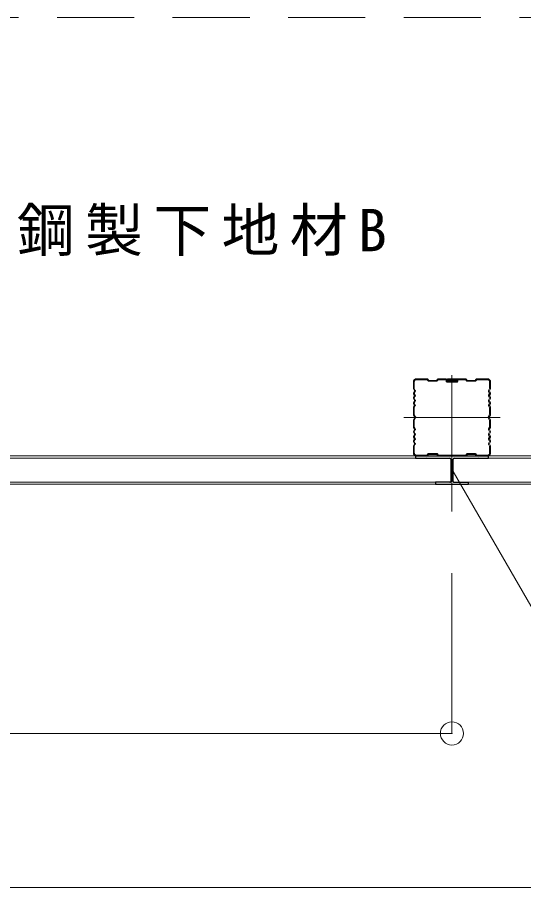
# Model space of a CAD drawing. Units: millimetres on the paper, with parts at other scales. Extents: x -195 to 195, y -140 to 138.
# Drawn here: x -42.03 to -28.89, y -65.29 to -42.71 of the extents above; entities that cross this region are included whole.
import ezdxf

# ---------------------------------------------------------------- set-up
doc = ezdxf.new("R2010")
doc.units = ezdxf.units.MM
doc.header["$PDMODE"] = 32
doc.header["$PDSIZE"] = 0.6
for name, pattern in [('CHAIN1', [8, 5, -1, 1, -1]), ('DASHED1', [1.8, 1.2, -0.6]), ('DASHED2', [3, 2, -1])]:
    doc.linetypes.add(name, pattern=pattern)
for name, color, linetype, lineweight in [('5-0_中心線', 4, 'CHAIN1', 9), ('5-2_メインジョイナー', 3, 'Continuous', 18), ('5-3_クロスジョイナー', 2, 'Continuous', 25), ('5-4_野縁', 4, 'DASHED1', 9), ('5-5_寸法', 4, 'Continuous', 9), ('5-6_文字・矢印', 7, 'Continuous', 18), ('F-3_クロスジョイナー', 3, 'Continuous', 18)]:
    doc.layers.add(name, color=color, linetype=linetype, lineweight=lineweight)
doc.styles.add('ＭＳ ゴシック', font='')
doc.styles.get('ＭＳ ゴシック').set_extended_font_data('MS Gothic')

msp = doc.modelspace()

# ---------------------------------------------------------------- linework, layer by layer
at = {"layer": '5-0_中心線'}
for p, q in [((-30.75, -54.338), (-30.75, -51.988)), ((-32, -53.088), (-29.5, -53.088)), ((-30.75, -55.534), (-30.75, -53.58))]:
    msp.add_line(p, q, dxfattribs=at)
at = {"layer": '5-2_メインジョイナー'}
for p, q in [((-83.066, -54.088), (-31.7, -54.088)), ((-31.7, -54.148), (-75.3, -54.148)), ((-29.8, -54.088), (-20.662, -54.088)), ((-29.8, -54.148), (-20.662, -54.148)), ((-31.175, -54.823), (-83.066, -54.823)), ((-75.825, -54.773), (-31.175, -54.773)), ((-30.325, -54.773), (-20.662, -54.773)), ((-30.325, -54.823), (-20.662, -54.823))]:
    msp.add_line(p, q, dxfattribs=at)
at = {"layer": '5-3_クロスジョイナー'}
for p, q in [((-31.7, -54.088), (-29.8, -54.088)), ((-31.7, -54.088), (-31.7, -54.148)), ((-31.7, -54.148), (-31.43, -54.148)), ((-31.42, -54.148), (-30.805, -54.148)), ((-30.78, -54.173), (-30.78, -54.748)), ((-30.72, -54.748), (-30.72, -54.173)), ((-30.695, -54.148), (-30.08, -54.148)), ((-30.07, -54.148), (-29.8, -54.148)), ((-29.8, -54.148), (-29.8, -54.088)), ((-31.175, -54.773), (-31.175, -54.823)), ((-30.805, -54.773), (-31.175, -54.773)), ((-30.775, -54.823), (-30.725, -54.823)), ((-30.695, -54.773), (-30.325, -54.773))]:
    msp.add_line(p, q, dxfattribs=at)
for points in [[(-31.43, -54.148), (-31.425, -54.138), (-31.42, -54.148)], [(-30.07, -54.148), (-30.075, -54.138), (-30.08, -54.148)], [(-31.175, -54.823), (-30.325, -54.823), (-30.325, -54.773)]]:
    msp.add_lwpolyline(points, dxfattribs=at)
for centre, start, end in [((-30.805, -54.173), 0, 90), ((-30.695, -54.173), 90, 180), ((-30.805, -54.748), 270, 0), ((-30.695, -54.748), 180, 270)]:
    msp.add_arc(centre, 0.025, start, end, dxfattribs=at)
at = {"layer": '5-4_野縁'}
for p, q in [((-31.75, -52.163), (-31.75, -52.338)), ((-31.75, -52.163), (-31.75, -52.338)), ((-31.728, -52.163), (-31.728, -52.338)), ((-31.397, -52.088), (-31.675, -52.088)), ((-31.397, -52.11), (-31.675, -52.11)), ((-31.385, -52.118), (-31.379, -52.13)), ((-31.365, -52.108), (-31.359, -52.119)), ((-31.155, -52.128), (-31.345, -52.128)), ((-31.155, -52.15), (-31.345, -52.15)), ((-31.135, -52.108), (-31.141, -52.119)), ((-31.115, -52.118), (-31.121, -52.13)), ((-31.104, -52.11), (-30.914, -52.11)), ((-30.914, -52.088), (-31.103, -52.088)), ((-30.9, -52.124), (-30.9, -52.141)), ((-30.878, -52.141), (-30.878, -52.124)), ((-30.864, -52.155), (-30.634, -52.155)), ((-30.844, -52.088), (-30.397, -52.088)), ((-30.397, -52.11), (-30.844, -52.11)), ((-30.634, -52.133), (-30.844, -52.133)), ((-30.835, -52.11), (-30.835, -52.133)), ((-30.643, -52.133), (-30.643, -52.155)), ((-30.366, -52.122), (-30.387, -52.128)), ((-30.385, -52.118), (-30.379, -52.13)), ((-30.365, -52.108), (-30.359, -52.119)), ((-30.345, -52.128), (-30.155, -52.128)), ((-30.345, -52.15), (-30.155, -52.15)), ((-30.135, -52.108), (-30.141, -52.119)), ((-30.115, -52.118), (-30.121, -52.13)), ((-30.103, -52.088), (-29.824, -52.088)), ((-30.103, -52.11), (-29.824, -52.11)), ((-29.825, -52.088), (-29.964, -52.088)), ((-29.773, -52.163), (-29.773, -52.338)), ((-29.75, -52.163), (-29.75, -52.338)), ((-29.75, -52.163), (-29.75, -52.338)), ((-31.722, -52.398), (-31.747, -52.35)), ((-31.722, -52.398), (-31.747, -52.35)), ((-31.702, -52.387), (-31.727, -52.339)), ((-30.634, -52.178), (-30.864, -52.178)), ((-29.798, -52.387), (-29.773, -52.339)), ((-29.778, -52.398), (-29.753, -52.35)), ((-29.778, -52.398), (-29.753, -52.35)), ((-31.722, -52.402), (-31.747, -52.45)), ((-31.722, -52.402), (-31.747, -52.45)), ((-31.722, -52.523), (-31.747, -52.475)), ((-31.722, -52.523), (-31.747, -52.475)), ((-31.722, -52.527), (-31.747, -52.575)), ((-31.722, -52.527), (-31.747, -52.575)), ((-31.722, -52.648), (-31.747, -52.6)), ((-31.722, -52.648), (-31.747, -52.6)), ((-31.702, -52.413), (-31.727, -52.461)), ((-31.702, -52.512), (-31.727, -52.465)), ((-31.702, -52.538), (-31.727, -52.586)), ((-31.702, -52.637), (-31.727, -52.589)), ((-29.798, -52.413), (-29.773, -52.461)), ((-29.798, -52.512), (-29.773, -52.464)), ((-29.798, -52.538), (-29.773, -52.586)), ((-29.798, -52.637), (-29.773, -52.589)), ((-29.778, -52.402), (-29.753, -52.45)), ((-29.778, -52.402), (-29.753, -52.45)), ((-29.778, -52.523), (-29.753, -52.475)), ((-29.778, -52.523), (-29.753, -52.475)), ((-29.778, -52.527), (-29.753, -52.575)), ((-29.778, -52.527), (-29.753, -52.575)), ((-29.778, -52.648), (-29.753, -52.6)), ((-29.778, -52.648), (-29.753, -52.6)), ((-31.75, -53.013), (-31.75, -52.838)), ((-31.722, -52.652), (-31.747, -52.7)), ((-31.722, -52.652), (-31.747, -52.7)), ((-31.722, -52.773), (-31.747, -52.725)), ((-31.722, -52.773), (-31.747, -52.725)), ((-31.722, -52.777), (-31.747, -52.825)), ((-31.722, -52.777), (-31.747, -52.825)), ((-31.728, -53.013), (-31.728, -52.838)), ((-31.702, -52.663), (-31.727, -52.711)), ((-31.702, -52.762), (-31.727, -52.714)), ((-31.702, -52.788), (-31.727, -52.836)), ((-29.798, -52.663), (-29.773, -52.711)), ((-29.798, -52.762), (-29.773, -52.714)), ((-29.798, -52.788), (-29.773, -52.836)), ((-29.798, -52.788), (-29.773, -52.836)), ((-29.778, -52.652), (-29.753, -52.7)), ((-29.778, -52.652), (-29.753, -52.7)), ((-29.778, -52.773), (-29.753, -52.725)), ((-29.778, -52.773), (-29.753, -52.725)), ((-29.778, -52.777), (-29.753, -52.825)), ((-29.778, -52.777), (-29.753, -52.825)), ((-29.773, -53.013), (-29.773, -52.838)), ((-29.75, -53.013), (-29.75, -52.838)), ((-31.746, -53.026), (-31.712, -53.085)), ((-31.727, -53.015), (-31.693, -53.074)), ((-29.773, -53.015), (-29.807, -53.074)), ((-29.754, -53.026), (-29.788, -53.085)), ((-31.75, -53.338), (-31.75, -53.163)), ((-31.746, -53.149), (-31.712, -53.09)), ((-31.728, -53.338), (-31.728, -53.163)), ((-31.727, -53.161), (-31.693, -53.101)), ((-31.717, -53.088), (-31.69, -53.088)), ((-29.773, -53.161), (-29.807, -53.101)), ((-29.754, -53.149), (-29.788, -53.09)), ((-29.773, -53.163), (-29.773, -53.338)), ((-29.75, -53.163), (-29.75, -53.325)), ((-29.75, -53.175), (-29.75, -53.338)), ((-31.747, -53.349), (-31.722, -53.397)), ((-31.722, -53.402), (-31.747, -53.45)), ((-31.722, -53.522), (-31.747, -53.475)), ((-31.727, -53.339), (-31.702, -53.387)), ((-31.702, -53.412), (-31.727, -53.46)), ((-31.702, -53.512), (-31.727, -53.464)), ((-29.773, -53.339), (-29.798, -53.387)), ((-29.773, -53.339), (-29.798, -53.387)), ((-29.798, -53.412), (-29.773, -53.46)), ((-29.798, -53.512), (-29.773, -53.464)), ((-29.753, -53.349), (-29.778, -53.397)), ((-29.778, -53.402), (-29.753, -53.45)), ((-29.778, -53.522), (-29.753, -53.475)), ((-31.722, -53.527), (-31.747, -53.575)), ((-31.722, -53.647), (-31.747, -53.6)), ((-31.722, -53.652), (-31.747, -53.7)), ((-31.722, -53.772), (-31.747, -53.725)), ((-31.702, -53.537), (-31.727, -53.585)), ((-31.702, -53.637), (-31.727, -53.589)), ((-31.702, -53.662), (-31.727, -53.71)), ((-31.702, -53.762), (-31.727, -53.714)), ((-29.798, -53.537), (-29.773, -53.585)), ((-29.798, -53.637), (-29.773, -53.589)), ((-29.798, -53.662), (-29.773, -53.71)), ((-29.798, -53.762), (-29.773, -53.714)), ((-29.778, -53.527), (-29.753, -53.575)), ((-29.778, -53.647), (-29.753, -53.6)), ((-29.778, -53.652), (-29.753, -53.7)), ((-29.778, -53.772), (-29.753, -53.725)), ((-31.75, -54.013), (-31.75, -53.838)), ((-31.75, -54.013), (-31.75, -53.863)), ((-31.722, -53.777), (-31.747, -53.825)), ((-31.728, -54.013), (-31.728, -53.837)), ((-31.702, -53.787), (-31.727, -53.835)), ((-29.798, -53.787), (-29.773, -53.835)), ((-29.778, -53.777), (-29.753, -53.825)), ((-29.773, -54.013), (-29.773, -53.838)), ((-29.75, -54.013), (-29.75, -53.838)), ((-29.75, -54.013), (-29.75, -53.863)), ((-31.75, -54.088), (-31.75, -54.088)), ((-31.676, -54.088), (-31.535, -54.088)), ((-31.403, -54.065), (-31.675, -54.065)), ((-31.403, -54.088), (-31.675, -54.088)), ((-31.367, -54.059), (-31.368, -54.061)), ((-31.147, -54.025), (-31.353, -54.025)), ((-31.147, -54.048), (-31.353, -54.048)), ((-31.133, -54.059), (-31.132, -54.061)), ((-30.397, -54.065), (-31.097, -54.065)), ((-30.397, -54.088), (-31.097, -54.088)), ((-30.379, -54.046), (-30.385, -54.058)), ((-30.359, -54.056), (-30.365, -54.068)), ((-30.345, -54.025), (-30.155, -54.025)), ((-30.345, -54.048), (-30.155, -54.048)), ((-30.135, -54.068), (-30.141, -54.056)), ((-30.115, -54.058), (-30.121, -54.046)), ((-30.103, -54.065), (-29.823, -54.065)), ((-30.103, -54.088), (-29.823, -54.088))]:
    msp.add_line(p, q, dxfattribs=at)
for centre, radius, start, end in [((-31.675, -52.163), 0.075, 90, 180), ((-31.675, -52.163), 0.0525, 90, 180), ((-31.397, -52.124), 0.0365, 27, 90), ((-31.397, -52.124), 0.014, 27, 90), ((-31.345, -52.113), 0.0375, 207, 270), ((-31.345, -52.113), 0.015, 207, 270), ((-31.155, -52.113), 0.015, 270, 333), ((-31.155, -52.113), 0.0375, 270, 333), ((-31.103, -52.124), 0.0365, 90, 153), ((-31.103, -52.124), 0.014, 90, 153), ((-30.914, -52.124), 0.0365, 0, 90), ((-30.914, -52.124), 0.014, 0, 90), ((-30.864, -52.141), 0.0365, 180, 270), ((-30.844, -52.121), 0.0337, 90, 180), ((-30.844, -52.121), 0.0337, 180, 270), ((-30.864, -52.141), 0.014, 180, 270), ((-30.844, -52.121), 0.0113, 90, 180), ((-30.844, -52.121), 0.0113, 180, 270), ((-30.634, -52.144), 0.0338, 0, 90), ((-30.634, -52.144), 0.0113, 0, 90), ((-30.634, -52.144), 0.0338, 270, 0), ((-30.634, -52.144), 0.0113, 270, 0), ((-30.397, -52.124), 0.0365, 27, 90), ((-30.397, -52.124), 0.014, 27, 90), ((-30.345, -52.113), 0.0375, 207, 270), ((-30.345, -52.113), 0.015, 207, 270), ((-30.155, -52.113), 0.015, 270, 333), ((-30.155, -52.113), 0.0375, 270, 333), ((-30.103, -52.124), 0.0365, 90, 153), ((-30.103, -52.124), 0.014, 90, 153), ((-29.825, -52.163), 0.075, 0, 90), ((-29.825, -52.163), 0.0525, 0, 90), ((-31.724, -52.338), 0.0265, 180, 207.4785), ((-31.724, -52.338), 0.0265, 180, 207.4785), ((-31.724, -52.338), 0.004, 180, 207.4785), ((-31.727, -52.4), 0.0275, 332.5215, 27.4785), ((-29.774, -52.4), 0.0275, 152.5215, 207.4785), ((-29.777, -52.338), 0.004, 332.5215, 0), ((-29.777, -52.338), 0.0265, 332.5215, 0), ((-29.777, -52.338), 0.0265, 332.5215, 0), ((-31.724, -52.463), 0.0265, 152.5215, 207.4785), ((-31.724, -52.463), 0.0265, 152.5215, 207.4785), ((-31.724, -52.588), 0.0265, 152.5215, 207.4785), ((-31.724, -52.588), 0.0265, 152.5215, 207.4785), ((-31.724, -52.463), 0.004, 152.5215, 207.4785), ((-31.724, -52.588), 0.004, 152.5215, 207.4785), ((-31.727, -52.4), 0.005, 332.5215, 27.4785), ((-31.727, -52.4), 0.005, 332.5215, 27.4785), ((-31.727, -52.525), 0.005, 332.5215, 27.4785), ((-31.727, -52.525), 0.005, 332.5215, 27.4785), ((-31.727, -52.525), 0.0275, 332.5215, 27.4785), ((-29.774, -52.525), 0.0275, 152.5215, 207.4785), ((-29.774, -52.4), 0.005, 152.5215, 207.4785), ((-29.774, -52.4), 0.005, 152.5215, 207.4785), ((-29.774, -52.525), 0.005, 152.5215, 207.4785), ((-29.774, -52.525), 0.005, 152.5215, 207.4785), ((-29.777, -52.463), 0.004, 332.5215, 27.4785), ((-29.777, -52.588), 0.004, 332.5215, 27.4785), ((-29.777, -52.463), 0.0265, 332.5215, 27.4785), ((-29.777, -52.463), 0.0265, 332.5215, 27.4785), ((-29.777, -52.588), 0.0265, 332.5215, 27.4785), ((-29.777, -52.588), 0.0265, 332.5215, 27.4785), ((-31.724, -52.713), 0.0265, 152.5215, 207.4785), ((-31.724, -52.713), 0.0265, 152.5215, 207.4785), ((-31.724, -52.838), 0.0265, 152.5215, 180), ((-31.724, -52.838), 0.0265, 152.5215, 180), ((-31.724, -52.713), 0.004, 152.5215, 207.4785), ((-31.724, -52.838), 0.004, 152.5215, 180), ((-31.727, -52.65), 0.005, 332.5215, 27.4785), ((-31.727, -52.65), 0.005, 332.5215, 27.4785), ((-31.727, -52.775), 0.005, 332.5215, 27.4785), ((-31.727, -52.775), 0.005, 332.5215, 27.4785), ((-31.727, -52.65), 0.0275, 332.5215, 27.4785), ((-31.727, -52.775), 0.0275, 332.5215, 27.4785), ((-29.774, -52.65), 0.0275, 152.5215, 207.4785), ((-29.774, -52.775), 0.0275, 152.5215, 207.4785), ((-29.774, -52.65), 0.005, 152.5215, 207.4785), ((-29.774, -52.65), 0.005, 152.5215, 207.4785), ((-29.774, -52.775), 0.005, 152.5215, 207.4785), ((-29.774, -52.775), 0.005, 152.5215, 207.4785), ((-29.777, -52.713), 0.004, 332.5215, 27.4785), ((-29.777, -52.838), 0.004, 0, 27.4785), ((-29.777, -52.713), 0.0265, 332.5215, 27.4785), ((-29.777, -52.713), 0.0265, 332.5215, 27.4785), ((-29.777, -52.838), 0.0265, 0, 27.4785), ((-29.777, -52.838), 0.0265, 0, 27.4785), ((-31.724, -53.013), 0.0265, 180, 210.052), ((-31.724, -53.013), 0.004, 180, 210.052), ((-29.777, -53.013), 0.004, 329.9479, 360), ((-29.777, -53.013), 0.0265, 329.9479, 360), ((-31.724, -53.163), 0.0265, 149.9479, 180), ((-31.724, -53.163), 0.005, 149.9479, 180), ((-31.724, -53.163), 0.004, 149.9479, 180), ((-31.717, -53.088), 0.005, 329.9479, 30.0521), ((-31.717, -53.088), 0.0275, 329.9479, 30.0521), ((-29.784, -53.088), 0.0275, 149.9479, 210.0521), ((-29.784, -53.088), 0.005, 149.9479, 210.0521), ((-29.777, -53.163), 0.004, 0, 30.0521), ((-29.777, -53.163), 0.0265, 0, 30.0521), ((-31.725, -53.338), 0.025, 180, 207.4785), ((-31.724, -53.462), 0.0265, 152.5215, 207.4785), ((-31.725, -53.338), 0.0025, 180, 207.4785), ((-31.724, -53.462), 0.004, 152.5215, 207.4785), ((-31.727, -53.4), 0.005, 332.5215, 27.4785), ((-31.727, -53.4), 0.0275, 332.5215, 27.4785), ((-31.727, -53.525), 0.0275, 332.5215, 27.4785), ((-29.774, -53.4), 0.0275, 152.5215, 207.4785), ((-29.774, -53.525), 0.0275, 152.5215, 207.4785), ((-29.774, -53.4), 0.005, 152.5215, 207.4785), ((-29.775, -53.338), 0.0025, 332.5215, 0), ((-29.775, -53.338), 0.0025, 332.5215, 0), ((-29.775, -53.338), 0.0025, 332.5215, 0), ((-29.775, -53.338), 0.0025, 332.5215, 0), ((-29.777, -53.462), 0.004, 332.5215, 27.4785), ((-29.775, -53.338), 0.025, 332.5215, 0), ((-29.775, -53.338), 0.025, 332.5215, 0), ((-29.775, -53.338), 0.025, 332.5215, 0), ((-29.775, -53.338), 0.025, 332.5215, 0), ((-29.777, -53.462), 0.0265, 332.5215, 27.4785), ((-31.724, -53.587), 0.0265, 152.5215, 207.4785), ((-31.724, -53.712), 0.0265, 152.5215, 207.4785), ((-31.724, -53.587), 0.004, 152.5215, 207.4785), ((-31.724, -53.712), 0.004, 152.5215, 207.4785), ((-31.727, -53.525), 0.005, 332.5215, 27.4785), ((-31.727, -53.65), 0.005, 332.5215, 27.4785), ((-31.727, -53.65), 0.0275, 332.5215, 27.4785), ((-29.774, -53.65), 0.0275, 152.5215, 207.4785), ((-29.774, -53.525), 0.005, 152.5215, 207.4785), ((-29.774, -53.65), 0.005, 152.5215, 207.4785), ((-29.777, -53.587), 0.004, 332.5215, 27.4785), ((-29.777, -53.712), 0.004, 332.5215, 27.4785), ((-29.777, -53.587), 0.0265, 332.5215, 27.4785), ((-29.777, -53.712), 0.0265, 332.5215, 27.4785), ((-31.724, -53.837), 0.0265, 152.5215, 180.793), ((-31.724, -53.837), 0.004, 152.5215, 180.793), ((-31.727, -53.775), 0.005, 332.5215, 27.4785), ((-31.727, -53.775), 0.0275, 332.5215, 27.4785), ((-29.774, -53.775), 0.0275, 152.5215, 207.4785), ((-29.774, -53.775), 0.005, 152.5215, 207.4785), ((-29.777, -53.837), 0.004, 0, 27.4785), ((-29.777, -53.837), 0.0265, 0, 27.4785), ((-31.675, -54.013), 0.075, 180, 270), ((-31.675, -54.013), 0.0525, 180, 270), ((-31.403, -54.051), 0.014, 270, 345), ((-31.403, -54.051), 0.0365, 270, 345), ((-31.353, -54.063), 0.0375, 90, 165), ((-31.353, -54.063), 0.015, 90, 165), ((-31.147, -54.063), 0.0375, 15, 90), ((-31.147, -54.063), 0.015, 15, 90), ((-31.097, -54.051), 0.0365, 195, 270), ((-31.097, -54.051), 0.014, 195, 270), ((-30.397, -54.051), 0.014, 270, 333), ((-30.397, -54.051), 0.0365, 270, 333), ((-30.345, -54.063), 0.0375, 90, 153), ((-30.345, -54.063), 0.015, 90, 153), ((-30.155, -54.063), 0.0375, 27, 90), ((-30.155, -54.063), 0.015, 27, 90), ((-30.103, -54.051), 0.0365, 207, 270), ((-30.103, -54.051), 0.014, 207, 270), ((-29.825, -54.013), 0.075, 270, 0), ((-29.825, -54.013), 0.0525, 270, 0)]:
    msp.add_arc(centre, radius, start, end, dxfattribs=at)
at = {"layer": '5-5_寸法'}
for p, q in [((-30.75, -61.29), (-30.75, -57.134)), ((-76.25, -61.29), (-30.75, -61.29))]:
    msp.add_line(p, q, dxfattribs=at)
at = {"layer": '5-5_寸法', "color": 7}
msp.add_point((-30.75, -61.29), dxfattribs=at)
at = {"layer": '5-6_文字・矢印'}
msp.add_line((-30.723, -54.49), (-27.404, -60.238), dxfattribs=at)
at = {"layer": 'F-3_クロスジョイナー', "linetype": 'DASHED2'}
msp.add_line((-191, -42.708), (-2, -42.708), dxfattribs=at)
at = {"layer": 'F-3_クロスジョイナー'}
msp.add_line((-191, -65.29), (-2, -65.29), dxfattribs=at)

# ---------------------------------------------------------------- texts
at = {"layer": '5-6_文字・矢印', "insert": (-42.041, -48.9), "char_height": 1.1, "attachment_point": 7, "style": 'ＭＳ ゴシック'}
msp.add_mtext('\\T1.18;鋼製下地材B', dxfattribs=at)

doc.saveas('drawing.dxf')
